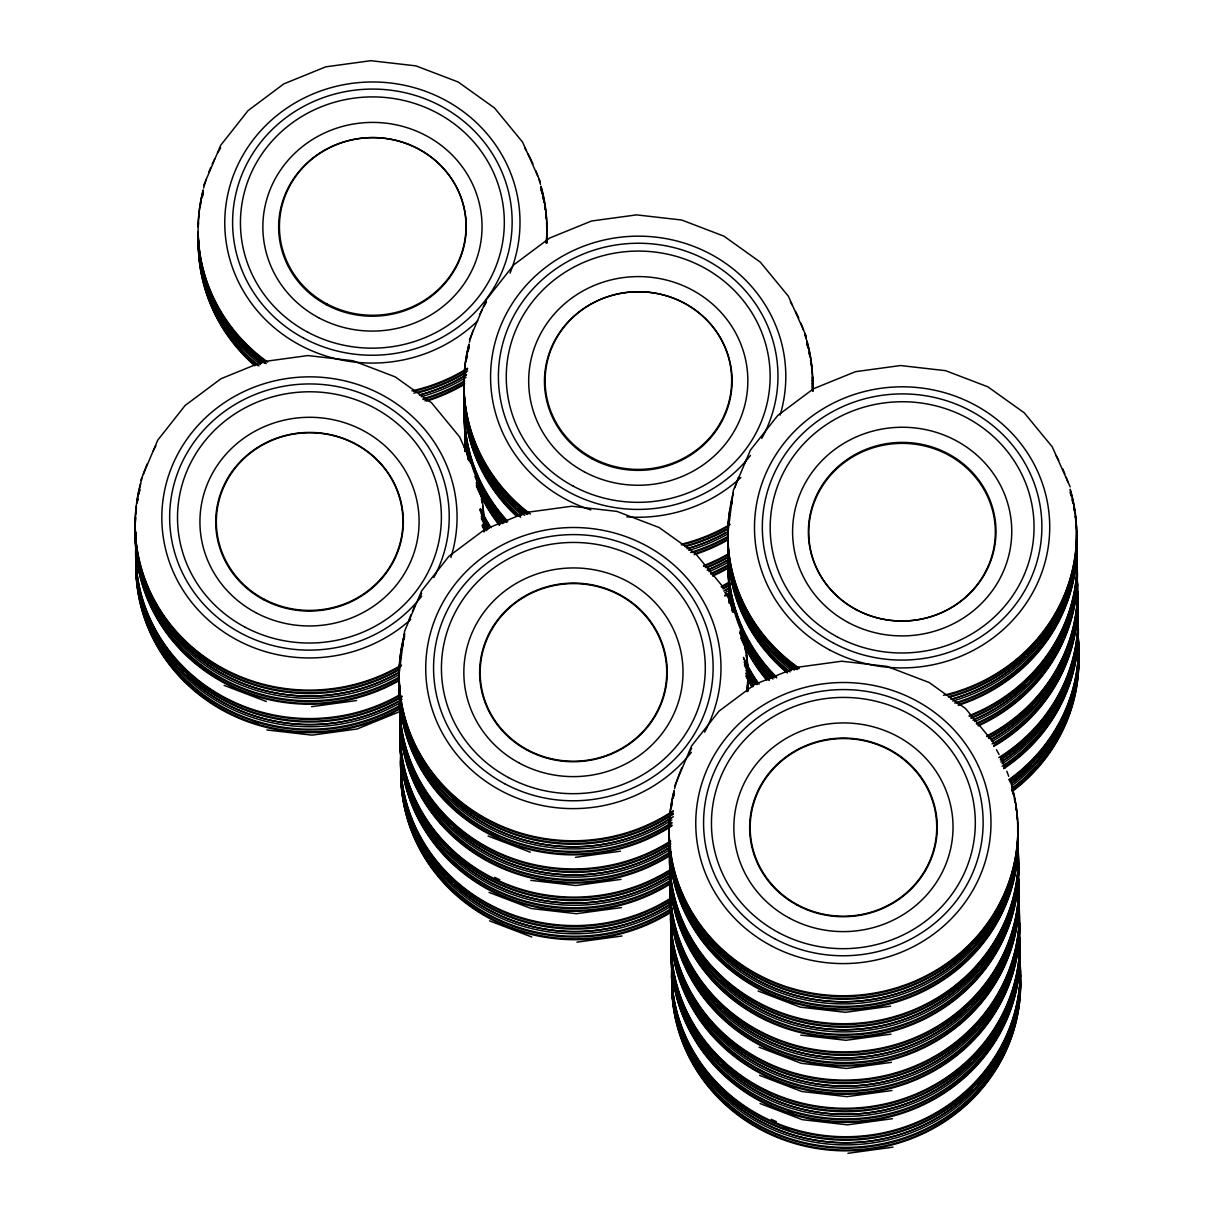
<?xml version="1.0" encoding="UTF-8"?>
<svg xmlns="http://www.w3.org/2000/svg" width="1214" height="1214" viewBox="0 0 1214 1214"><rect width="100%" height="100%" fill="white"/><g stroke="black" fill="none" stroke-linecap="round" stroke-linejoin="round"><path stroke-width="1.5" d="M399.072 674.271L404.566 631.234L421.653 590.839L448.998 556.179L484.826 529.41L526.694 512.369L571.748 506.238L616.924 511.398L659.126 527.529L695.485 553.508L723.529 587.576M727.808 533.568L733.317 490.532L750.389 450.136L777.749 415.476L813.577 388.708L855.445 371.681L900.5 365.535L945.66 370.695L987.862 386.826L1024.237 412.806L1052.28 446.873L1070.171 486.905M203.664 185.514L220.675 145.316L248.02 110.641L283.848 83.872L325.716 66.846L370.771 60.7L415.947 65.875L458.148 81.991L494.508 107.97L522.551 142.053L540.382 181.888M140.718 480.395L157.729 440.181L185.089 405.506L220.918 378.753L262.785 361.711L307.84 355.565L353.001 360.74L395.203 376.871L431.577 402.851L459.62 436.919L477.436 476.753M469.469 339.692L486.48 299.479L513.826 264.804L549.654 238.05L591.522 221.009L636.576 214.878L681.752 220.038L723.954 236.169L760.313 262.148L788.372 296.216L806.187 336.05M674.65 786.035L691.661 745.821L719.007 711.146L754.835 684.393L796.703 667.351L841.757 661.22L886.933 666.38L929.135 682.511L965.494 708.49L993.553 742.558M797.325 905.249A93.812 89.32 -1 0 0 937.254 826.385A93.812 89.32 -1 0 0 795.762 750.556A93.812 89.32 -1 0 0 797.325 905.249L797.583 904.809A93.281 88.819 -1 0 0 936.722 826.385A93.281 88.819 -1 0 0 796.035 750.98A93.281 88.819 -1 0 0 797.583 904.809M398.951 711.965L357.083 728.992L312.028 735.138L266.852 729.963M311.528 706.669L356.582 700.539M575.451 857.327L620.506 851.196M620.991 879.376L575.937 885.522L530.776 880.347M621.477 907.556L576.438 913.702L531.262 908.527L489.06 892.396M576.923 942.155L621.978 936.009M890.515 1006.178L845.46 1012.309L800.284 1007.15L758.082 991.019M891 1034.161L845.946 1040.292L800.77 1035.132M891.486 1062.341L846.431 1068.472L801.27 1063.312L759.069 1047.181M891.986 1090.521L846.932 1096.652L801.756 1091.492L759.554 1075.361M892.472 1118.701L847.418 1124.847L802.257 1119.672L760.055 1103.541M847.918 1153.3L892.973 1147.154M224.165 685.379L266.367 701.51M488.074 836.036L530.275 852.167M489.561 920.865L531.762 936.996M747.824 672.556A174.376 166.03 -1 0 1 747.338 691.373M673.33 814.169A174.376 166.03 -1 0 1 490.153 824.139A174.376 166.03 -1 0 1 399.269 672.556M399.588 666.881A174.376 166.03 -1 0 1 399.907 663.102M400.317 659.323A174.376 166.03 -1 0 1 401.121 653.678M402.107 648.064A174.376 166.03 -1 0 1 402.881 644.346M743.014 638.837A174.376 166.03 -1 0 1 743.909 642.51M744.713 646.212A174.376 166.03 -1 0 1 745.745 651.827M746.337 655.59A174.376 166.03 -1 0 1 746.822 659.354M747.217 663.132A174.376 166.03 -1 0 1 747.536 666.911M747.794 673.178A174.376 166.03 -1 0 1 747.657 690.098M673.375 816.673A174.376 166.03 -1 0 1 491.078 827.098A174.376 166.03 -1 0 1 399.254 676.942M691.327 752.361A147.622 140.551 -1 0 1 441.016 730.555A147.622 140.551 -1 0 1 574.541 527.513A147.622 140.551 -1 0 1 704.636 732.133M747.915 680.538A174.376 166.03 -1 0 1 748.067 689.916M671.934 825.065A174.376 166.03 -1 0 1 490.365 834.018A174.376 166.03 -1 0 1 399.376 684.301M747.778 669.885A174.376 166.03 -1 0 1 747.126 690.599M673.284 811.513A174.376 166.03 -1 0 1 490.107 821.483A174.376 166.03 -1 0 1 399.224 669.9M404.626 634.376A174.376 166.03 -1 0 0 399.406 666.122A174.376 166.03 -1 0 1 399.892 662.328M741.481 630.734A174.376 166.03 -1 0 1 744.273 641.705M745.032 645.423A174.376 166.03 -1 0 1 747.612 666.122A174.376 166.03 -1 0 0 747.202 662.343M747.809 671.767A174.376 166.03 -1 0 1 747.323 690.584M673.33 813.395A174.376 166.03 -1 0 1 490.153 823.365A174.376 166.03 -1 0 1 399.254 671.767M400.301 658.534A174.376 166.03 -1 0 1 401.106 652.889M401.743 649.141A174.376 166.03 -1 0 1 402.866 643.572M403.716 639.884A174.376 166.03 -1 0 1 404.657 636.242M742.998 638.048A174.376 166.03 -1 0 1 743.894 641.736M744.698 645.438A174.376 166.03 -1 0 1 745.73 651.038M746.322 654.801A174.376 166.03 -1 0 1 746.807 658.58M747.93 681.312A174.376 166.03 -1 0 1 748.082 690.69M671.949 825.854A174.376 166.03 -1 0 1 490.38 834.807A174.376 166.03 -1 0 1 399.391 685.091M497.315 835.9A172.221 163.966 -1 0 1 492.323 833.457M747.885 678.656A174.376 166.03 -1 0 1 748.006 689.916M671.903 823.198A174.376 166.03 -1 0 1 490.335 832.151A174.376 166.03 -1 0 1 399.345 682.42M747.824 675.363A174.376 166.03 -1 0 1 747.809 690.402M671.843 819.905A174.376 166.03 -1 0 1 490.274 828.859A174.376 166.03 -1 0 1 399.285 679.142M747.87 677.867A174.376 166.03 -1 0 1 747.93 691.009M671.888 822.409A174.376 166.03 -1 0 1 490.319 831.362A174.376 166.03 -1 0 1 399.33 681.646M741.466 629.945A174.376 166.03 -1 0 1 746.913 691.707M673.269 810.724A174.376 166.03 -1 0 1 474.037 811.286A174.376 166.03 -1 0 1 404.611 633.587M409.042 619.762A174.376 166.03 -1 0 1 411.03 614.633M412.457 611.264A174.376 166.03 -1 0 1 414.748 606.241M419.816 596.499A174.376 166.03 -1 0 1 421.622 593.358M725.532 593.206A174.376 166.03 -1 0 1 728.233 597.971M729.948 601.203A174.376 166.03 -1 0 1 734.667 611.143M736.094 614.527A174.376 166.03 -1 0 1 738.066 619.626M670.629 818.206A172.221 163.966 -1 0 1 453.019 800.132M436.205 781.937A172.221 163.966 -1 0 1 433.868 778.933M430.5 774.32A172.221 163.966 -1 0 1 428.36 771.209M812.485 377.433A174.376 166.03 -1 0 1 812.697 390.559M727.004 529.668A174.376 166.03 -1 0 1 685.121 546.695M526.072 514.038A174.376 166.03 -1 0 1 463.991 388.708M464.188 379.314A174.376 166.03 -1 0 1 464.416 375.521M464.932 369.86A174.376 166.03 -1 0 1 465.387 366.082M466.252 360.437A174.376 166.03 -1 0 1 466.935 356.704M468.118 351.15A174.376 166.03 -1 0 1 469.029 347.492M806.87 343.835A174.376 166.03 -1 0 1 807.841 347.477M809.146 353.001A174.376 166.03 -1 0 1 809.905 356.719M810.573 360.467A174.376 166.03 -1 0 1 811.164 364.23M811.65 367.994A174.376 166.03 -1 0 1 812.045 371.772M812.53 379.936A174.376 166.03 -1 0 1 812.773 391.196A174.376 166.03 -1 0 0 812.53 385.415M727.049 532.172A174.376 166.03 -1 0 1 686.972 548.713M524.66 515.358A174.376 166.03 -1 0 1 464.036 391.212M590.823 509.895A147.622 140.551 -1 0 1 497.634 333.987A147.622 140.551 -1 0 1 681.008 242.132A147.622 140.551 -1 0 1 780.132 415.067M740.844 477.527A147.622 140.551 -1 0 1 626.773 516.861M727.171 539.532A174.376 166.03 -1 0 1 694.332 553.903M516.436 515.419A174.376 166.03 -1 0 1 464.173 398.571M750.464 455.402A139.777 133.085 -1 0 1 512.915 435.583A139.777 133.085 -1 0 1 640.066 243.255A139.777 133.085 -1 0 1 761.739 438.375M806.824 341.18A174.376 166.03 -1 0 1 812.591 389.785A174.376 166.03 -1 0 0 812.47 376.644M726.958 526.997A174.376 166.03 -1 0 1 681.433 544.965M528.97 513.674A174.376 166.03 -1 0 1 463.96 382.304M464.052 378.525A174.376 166.03 -1 0 1 468.983 344.822M804.7 334.199A174.376 166.03 -1 0 1 806.308 339.374M726.989 528.879A174.376 166.03 -1 0 1 685.106 545.921M527.529 514.402A174.376 166.03 -1 0 1 463.991 384.17M464.173 378.525A174.376 166.03 -1 0 1 464.401 374.747M464.719 370.968A174.376 166.03 -1 0 1 465.372 365.293M465.933 361.529A174.376 166.03 -1 0 1 466.92 355.914M467.694 352.212A174.376 166.03 -1 0 1 469.014 346.703M806.855 343.046A174.376 166.03 -1 0 1 808.281 348.524M809.131 352.212A174.376 166.03 -1 0 1 809.89 355.945M810.573 359.678A174.376 166.03 -1 0 1 812.196 372.88M727.186 540.306A174.376 166.03 -1 0 1 694.347 554.677M516.436 516.193A174.376 166.03 -1 0 1 464.188 399.345M812.545 386.189A174.376 166.03 -1 0 1 812.758 389.952M727.125 536.861A174.376 166.03 -1 0 1 690.675 552.37M520.487 516.466A174.376 166.03 -1 0 1 464.127 395.901M812.485 382.744A174.376 166.03 -1 0 1 812.834 390.271M727.14 537.65A174.376 166.03 -1 0 1 692.496 552.598M520.503 517.24A174.376 166.03 -1 0 1 464.143 396.69M812.5 383.533A174.376 166.03 -1 0 1 812.849 391.045M806.809 340.39A174.376 166.03 -1 0 1 812.485 390.893M730.175 524.357A174.376 166.03 -1 0 1 681.418 544.191M530.457 514.023A174.376 166.03 -1 0 1 468.968 344.048M469.439 342.227A174.376 166.03 -1 0 1 473.232 330.117M479.576 314.881A174.376 166.03 -1 0 1 482.034 309.965M483.749 306.732A174.376 166.03 -1 0 1 486.45 301.998M790.36 301.846A174.376 166.03 -1 0 1 792.181 305.002M795.61 311.467A174.376 166.03 -1 0 1 798.751 318.098M800.921 323.152A174.376 166.03 -1 0 1 803.516 329.98M804.685 333.425A174.376 166.03 -1 0 1 806.293 338.585M727.095 534.357A174.376 166.03 -1 0 1 688.824 550.397M521.853 515.161A174.376 166.03 -1 0 1 464.082 393.397M812.439 380.24A174.376 166.03 -1 0 1 812.819 389.633M725.987 532.582A172.221 163.966 -1 0 1 688.201 548.424M523.295 513.628A172.221 163.966 -1 0 1 517.847 508.772M515.115 506.162A172.221 163.966 -1 0 1 490.137 475.114M670.674 844.398A174.376 166.03 -1 0 1 492.444 853.245A174.376 166.03 -1 0 1 399.664 708.248M399.755 700.736A174.376 166.03 -1 0 1 399.952 696.957M670.72 846.902A174.376 166.03 -1 0 1 492.489 855.749A174.376 166.03 -1 0 1 399.709 710.751M670.856 854.261A174.376 166.03 -1 0 1 492.626 863.108A174.376 166.03 -1 0 1 399.831 718.111M670.629 841.742A174.376 166.03 -1 0 1 488.074 848.328A174.376 166.03 -1 0 1 399.801 696.183A174.376 166.03 -1 0 0 399.755 699.947M670.674 843.624A174.376 166.03 -1 0 1 490.699 851.575A174.376 166.03 -1 0 1 399.649 703.71M670.872 855.051A174.376 166.03 -1 0 1 492.641 863.882A174.376 166.03 -1 0 1 399.846 718.9M670.811 851.606A174.376 166.03 -1 0 1 492.581 860.438A174.376 166.03 -1 0 1 399.785 715.456M670.826 852.38A174.376 166.03 -1 0 1 492.596 861.227A174.376 166.03 -1 0 1 399.801 716.23M670.614 840.953A174.376 166.03 -1 0 1 488.058 847.539A174.376 166.03 -1 0 1 399.785 695.41M670.765 849.102A174.376 166.03 -1 0 1 492.535 857.934A174.376 166.03 -1 0 1 399.74 712.937M669.567 847.387A172.221 163.966 -1 0 1 453.52 828.312M449.423 824.367A172.221 163.966 -1 0 1 425.811 794.654M727.505 557.848A174.376 166.03 -1 0 1 707.14 567.666M505.161 521.808A174.376 166.03 -1 0 1 464.674 407.494M727.535 560.352A174.376 166.03 -1 0 1 707.185 570.17M503.977 522.915A174.376 166.03 -1 0 1 464.628 411.88M727.672 567.712A174.376 166.03 -1 0 1 712.557 575.299M499.394 524.539A174.376 166.03 -1 0 1 476.419 485.084M468.665 460.531A174.376 166.03 -1 0 1 464.765 419.24M727.444 555.177A174.376 166.03 -1 0 1 703.559 566.407M507.589 521.899A174.376 166.03 -1 0 1 464.628 404.823M727.49 557.059A174.376 166.03 -1 0 1 705.364 567.591M506.375 522.415A174.376 166.03 -1 0 1 464.659 406.705M727.687 568.486A174.376 166.03 -1 0 1 712.572 576.089M499.409 525.328A174.376 166.03 -1 0 1 476.434 485.873M468.255 459.469A174.376 166.03 -1 0 1 464.78 420.014M727.641 565.83A174.376 166.03 -1 0 1 710.782 574.176M500.517 524.114A174.376 166.03 -1 0 1 476.389 483.202M469.059 460.501A174.376 166.03 -1 0 1 464.734 417.358M727.581 562.537A174.376 166.03 -1 0 1 708.976 571.642M502.808 523.689A174.376 166.03 -1 0 1 474.993 476.51M470.425 462.686A174.376 166.03 -1 0 1 464.674 414.065M727.626 565.041A174.376 166.03 -1 0 1 710.767 573.403M500.502 523.325A174.376 166.03 -1 0 1 476.374 482.428M469.044 459.711A174.376 166.03 -1 0 1 464.719 416.569M727.444 554.403A174.376 166.03 -1 0 1 703.543 565.618M507.573 521.125A174.376 166.03 -1 0 1 464.613 404.05M729.66 558.926A172.221 163.966 -1 0 1 708.111 569.761M483.991 525.632A174.376 166.03 -1 0 1 483.946 531.262M398.268 670.356A174.376 166.03 -1 0 1 135.255 529.41M135.361 521.899A174.376 166.03 -1 0 1 135.543 518.12M135.998 512.445A174.376 166.03 -1 0 1 136.408 508.666M137.197 503.006A174.376 166.03 -1 0 1 137.835 499.258M138.957 493.688A174.376 166.03 -1 0 1 139.822 490.016M477.618 482.732A174.376 166.03 -1 0 1 479.105 488.18M481.503 499.288A174.376 166.03 -1 0 1 482.14 503.036M482.671 506.815A174.376 166.03 -1 0 1 483.309 512.475M483.612 516.238A174.376 166.03 -1 0 1 483.84 520.017M484.037 528.136A174.376 166.03 -1 0 1 484.022 531.884M398.298 672.86A174.376 166.03 -1 0 1 135.3 531.914M410.711 619.504A147.622 140.551 -1 0 1 173.89 573.266A147.622 140.551 -1 0 1 300.905 377.099A147.622 140.551 -1 0 1 450.849 557.529M398.435 680.219A174.376 166.03 -1 0 1 220.645 680.235A174.376 166.03 -1 0 1 135.528 531.762A174.376 166.03 -1 0 0 221.464 678.823A174.376 166.03 -1 0 0 398.404 678.353M421.728 596.104A139.777 133.085 -1 0 1 184.452 576.832A139.777 133.085 -1 0 1 310.04 383.943A139.777 133.085 -1 0 1 433.868 577.454M482.853 506.026A174.376 166.03 -1 0 1 483.84 530.488A174.376 166.03 -1 0 0 483.597 515.464M401.439 665.833A174.376 166.03 -1 0 1 216.107 665.181A174.376 166.03 -1 0 1 136.363 505.995M136.863 502.232A174.376 166.03 -1 0 1 140.718 483.703M478.088 481.867A174.376 166.03 -1 0 1 482.368 502.262M398.253 669.582A174.376 166.03 -1 0 1 135.24 528.621M135.285 522.991A174.376 166.03 -1 0 1 135.528 517.331M135.801 513.552A174.376 166.03 -1 0 1 136.393 507.877M137.182 502.232A174.376 166.03 -1 0 1 137.819 498.484M138.548 494.766A174.376 166.03 -1 0 1 139.807 489.227M477.603 481.943A174.376 166.03 -1 0 1 479.09 487.391M479.97 491.063A174.376 166.03 -1 0 1 480.774 494.781M481.503 498.514A174.376 166.03 -1 0 1 482.125 502.262M482.899 507.907A174.376 166.03 -1 0 1 483.293 511.686M398.45 681.008A174.376 166.03 -1 0 1 220.66 681.008A174.376 166.03 -1 0 1 135.543 532.536M398.389 677.564A174.376 166.03 -1 0 1 222.314 678.52A174.376 166.03 -1 0 1 135.376 532.855M478.073 481.093A174.376 166.03 -1 0 1 483.749 531.595M401.424 665.06A174.376 166.03 -1 0 1 203.982 656.395A174.376 166.03 -1 0 1 142.205 477.724M143.313 474.264A174.376 166.03 -1 0 1 147.122 463.976M153.283 450.667A174.376 166.03 -1 0 1 155.893 445.842M464.309 447.298A174.376 166.03 -1 0 1 466.039 450.531M467.678 453.808A174.376 166.03 -1 0 1 472.17 463.854M474.158 468.968A174.376 166.03 -1 0 1 477.557 479.287M398.344 675.06A174.376 166.03 -1 0 1 135.331 534.099M397.251 673.284A172.221 163.966 -1 0 1 161.401 615.817M671.175 872.578A174.376 166.03 -1 0 1 489.47 879.634A174.376 166.03 -1 0 1 400.256 728.916M671.221 875.082A174.376 166.03 -1 0 1 489.515 882.138A174.376 166.03 -1 0 1 400.301 731.42M671.342 882.441A174.376 166.03 -1 0 1 489.652 889.498A174.376 166.03 -1 0 1 400.423 738.78M671.13 869.922A174.376 166.03 -1 0 1 488.559 876.508A174.376 166.03 -1 0 1 400.286 724.363M671.16 871.804A174.376 166.03 -1 0 1 488.589 878.39A174.376 166.03 -1 0 1 400.317 726.245M671.357 883.231A174.376 166.03 -1 0 1 489.667 890.272A174.376 166.03 -1 0 1 400.438 739.569M671.312 880.56A174.376 166.03 -1 0 1 489.621 887.616A174.376 166.03 -1 0 1 400.392 736.898M671.251 877.282A174.376 166.03 -1 0 1 489.561 884.323A174.376 166.03 -1 0 1 400.332 733.605M671.296 879.786A174.376 166.03 -1 0 1 489.606 886.827A174.376 166.03 -1 0 1 400.377 736.124M671.114 869.133A174.376 166.03 -1 0 1 488.544 875.719A174.376 166.03 -1 0 1 400.271 723.59M670.052 875.567A172.221 163.966 -1 0 1 449.908 852.547M499.758 879.74A172.221 163.966 -1 0 1 494.72 877.343M546.679 223.255A174.376 166.03 -1 0 1 546.634 242.056M466.024 372.668A174.376 166.03 -1 0 1 419.316 392.532M264.713 363.29A174.376 166.03 -1 0 1 198.185 234.53M198.292 227.018A174.376 166.03 -1 0 1 198.474 223.239M202.313 196.972A174.376 166.03 -1 0 1 203.208 193.314M541.065 189.657A174.376 166.03 -1 0 1 542.036 193.299M542.931 196.987A174.376 166.03 -1 0 1 544.1 202.556M544.767 206.289A174.376 166.03 -1 0 1 545.359 210.052M545.845 213.816A174.376 166.03 -1 0 1 546.239 217.594M546.968 233.27A174.376 166.03 -1 0 1 546.786 242.663M466.07 375.172A174.376 166.03 -1 0 1 419.361 395.036M261.784 363.517A174.376 166.03 -1 0 1 198.231 237.034M546.604 223.877A174.376 166.03 -1 0 1 546.937 231.404M477.755 320.784A147.622 140.551 -1 0 1 236.806 278.355A147.622 140.551 -1 0 1 369.663 82.006A147.622 140.551 -1 0 1 510.017 273.12M464.598 383.487A174.376 166.03 -1 0 1 424.915 400.848M254.728 364.944A174.376 166.03 -1 0 1 198.368 244.393M541.019 187.002A174.376 166.03 -1 0 1 546.315 243.179M467.572 369.026A174.376 166.03 -1 0 1 413.792 391.242M266.17 361.757A174.376 166.03 -1 0 1 198.14 231.874M203.163 190.659A174.376 166.03 -1 0 0 198.185 226.244A174.376 166.03 -1 0 1 198.459 222.465M546.664 222.481A174.376 166.03 -1 0 1 546.497 243.164M467.602 370.907A174.376 166.03 -1 0 1 413.822 393.124M266.2 363.623A174.376 166.03 -1 0 1 198.17 233.756M198.914 216.79A174.376 166.03 -1 0 1 199.324 213.011M200.128 207.351A174.376 166.03 -1 0 1 201.114 201.752M201.888 198.034A174.376 166.03 -1 0 1 203.208 192.525M541.049 188.883A174.376 166.03 -1 0 1 544.084 201.767M544.752 205.515A174.376 166.03 -1 0 1 545.344 209.263M545.83 213.042A174.376 166.03 -1 0 1 546.391 218.702M464.613 384.277A174.376 166.03 -1 0 1 426.736 401.09M254.743 365.733A174.376 166.03 -1 0 1 198.368 245.182M547.059 237.974A174.376 166.03 -1 0 1 547.044 241.707M464.552 380.832A174.376 166.03 -1 0 1 423.064 398.723M258.946 365.884A174.376 166.03 -1 0 1 198.322 241.738M464.567 381.606A174.376 166.03 -1 0 1 423.079 399.512M257.52 365.49A174.376 166.03 -1 0 1 198.322 242.512M541.004 186.212A174.376 166.03 -1 0 1 546.3 242.39M467.557 368.237A174.376 166.03 -1 0 1 411.925 390.878M267.687 362.076A174.376 166.03 -1 0 1 203.163 189.87M203.633 188.049A174.376 166.03 -1 0 1 206.243 179.399M208.702 172.509A174.376 166.03 -1 0 1 210.766 167.411M212.222 164.042A174.376 166.03 -1 0 1 214.575 159.064M217.943 152.569A174.376 166.03 -1 0 1 220.645 147.82M524.554 147.668A174.376 166.03 -1 0 1 526.36 150.824M528.12 154.041A174.376 166.03 -1 0 1 532.946 163.936M535.784 170.688A174.376 166.03 -1 0 1 537.711 175.818M538.879 179.247A174.376 166.03 -1 0 1 540.488 184.422M546.634 226.062A174.376 166.03 -1 0 1 546.907 242.967M466.115 377.357A174.376 166.03 -1 0 1 421.212 396.735M260.342 364.549A174.376 166.03 -1 0 1 198.277 239.234M466.525 374.656A172.221 163.966 -1 0 1 420.605 394.762M260.312 361.818A172.221 163.966 -1 0 1 252.042 354.609M250.661 353.304A172.221 163.966 -1 0 1 224.332 320.936M401.986 696.957A174.376 166.03 -1 0 1 223.452 700.205A174.376 166.03 -1 0 1 135.786 552.233M402.031 699.461A174.376 166.03 -1 0 1 223.497 702.709A174.376 166.03 -1 0 1 135.831 554.737M398.936 708.688A174.376 166.03 -1 0 1 221.995 709.173A174.376 166.03 -1 0 1 135.968 562.097M401.971 696.168A174.376 166.03 -1 0 1 222.587 698.945A174.376 166.03 -1 0 1 135.831 549.578M398.708 696.153A174.376 166.03 -1 0 1 220.933 696.168A174.376 166.03 -1 0 1 135.801 547.696M398.951 709.462A174.376 166.03 -1 0 1 222.01 709.947A174.376 166.03 -1 0 1 135.983 562.886M258.354 723.058A172.221 163.966 -1 0 1 252.998 721.359M398.89 706.806A174.376 166.03 -1 0 1 221.965 707.292A174.376 166.03 -1 0 1 135.938 560.231M398.845 703.513A174.376 166.03 -1 0 1 221.904 703.999A174.376 166.03 -1 0 1 135.877 556.938M398.89 706.017A174.376 166.03 -1 0 1 221.95 706.502A174.376 166.03 -1 0 1 135.922 559.442M398.693 695.379A174.376 166.03 -1 0 1 220.918 695.379A174.376 166.03 -1 0 1 135.786 546.907M397.737 701.753A172.221 163.966 -1 0 1 186.865 675.318M182.844 671.266A172.221 163.966 -1 0 1 180.233 668.474M176.425 664.164A172.221 163.966 -1 0 1 173.981 661.235M170.446 656.728A172.221 163.966 -1 0 1 168.185 653.663M165.999 650.567A172.221 163.966 -1 0 1 162.888 645.863M727.99 586.301A174.376 166.03 -1 0 1 723.074 588.972M489.181 528.105A174.376 166.03 -1 0 1 481.23 513.719M465.144 450.971A174.376 166.03 -1 0 1 464.992 441.593M728.036 588.805A174.376 166.03 -1 0 1 724.773 590.611M488.286 529.061A174.376 166.03 -1 0 1 481.275 516.223M465.114 451.593A174.376 166.03 -1 0 1 465.038 444.112M484.765 530.093A174.376 166.03 -1 0 1 482.216 525.237M731.207 583.661A174.376 166.03 -1 0 1 723.058 588.198M489.166 527.316A174.376 166.03 -1 0 1 479.651 509.622M464.977 440.819A174.376 166.03 -1 0 0 465.129 450.197A174.376 166.03 -1 0 1 464.977 437.055M727.945 583.646A174.376 166.03 -1 0 1 721.359 587.181M489.136 525.45A174.376 166.03 -1 0 1 480.395 509.41M484.781 530.882A174.376 166.03 -1 0 1 482.231 526.011M728.127 593.509A174.376 166.03 -1 0 1 724.849 595.3M486.511 530.624A174.376 166.03 -1 0 1 483.005 524.205M728.127 594.283A174.376 166.03 -1 0 1 724.864 596.089M485.63 529.82A174.376 166.03 -1 0 1 483.02 524.994M727.93 582.857A174.376 166.03 -1 0 1 721.344 586.392M491.078 527.726A174.376 166.03 -1 0 1 480.38 508.62M465.296 451.289A174.376 166.03 -1 0 1 464.962 436.281M728.081 591.006A174.376 166.03 -1 0 1 724.804 592.796M487.391 529.699A174.376 166.03 -1 0 1 481.321 518.424M730.16 587.394A172.221 163.966 -1 0 1 723.756 591.006M671.676 901.046A174.376 166.03 -1 0 1 491.7 908.998A174.376 166.03 -1 0 1 400.65 761.148M671.706 903.55A174.376 166.03 -1 0 1 491.746 911.502A174.376 166.03 -1 0 1 400.696 763.652M671.843 910.91A174.376 166.03 -1 0 1 491.882 918.861A174.376 166.03 -1 0 1 400.832 771.011M671.63 898.375A174.376 166.03 -1 0 1 490.79 905.887A174.376 166.03 -1 0 1 400.65 756.595M671.661 900.257A174.376 166.03 -1 0 1 491.685 908.209A174.376 166.03 -1 0 1 400.635 760.359M671.858 911.684A174.376 166.03 -1 0 1 491.882 919.651A174.376 166.03 -1 0 1 400.832 771.785M671.812 909.028A174.376 166.03 -1 0 1 491.837 916.98A174.376 166.03 -1 0 1 400.787 769.13M671.752 905.735A174.376 166.03 -1 0 1 491.791 913.702A174.376 166.03 -1 0 1 400.741 765.837M671.797 908.239A174.376 166.03 -1 0 1 491.837 916.206A174.376 166.03 -1 0 1 400.787 768.341M671.615 897.601A174.376 166.03 -1 0 1 490.775 905.098A174.376 166.03 -1 0 1 400.635 755.821M668.99 905.007A172.221 163.966 -1 0 1 454.506 884.96M451.76 882.335A172.221 163.966 -1 0 1 447.738 878.283M445.128 875.491A172.221 163.966 -1 0 1 436.509 865.263M434.202 862.228A172.221 163.966 -1 0 1 430.909 857.585M428.8 854.459A172.221 163.966 -1 0 1 426.797 851.302M1017.666 823.775A174.376 166.03 -1 0 1 849.178 999.107A174.376 166.03 -1 0 1 669.172 835.05M669.354 825.641A174.376 166.03 -1 0 1 669.597 821.863M670.113 816.187A174.376 166.03 -1 0 1 670.568 812.424M671.13 808.645A174.376 166.03 -1 0 1 672.116 803.046M673.3 797.492A174.376 166.03 -1 0 1 674.21 793.835M1012.051 790.177A174.376 166.03 -1 0 1 1013.022 793.819M1015.754 806.809A174.376 166.03 -1 0 1 1016.346 810.557M1016.831 814.336A174.376 166.03 -1 0 1 1017.226 818.115M1017.711 826.279A174.376 166.03 -1 0 1 849.208 1001.611A174.376 166.03 -1 0 1 669.218 837.554M1018.091 841.135A174.376 166.03 -1 0 1 845.399 1009.046A174.376 166.03 -1 0 1 669.354 844.914M1017.711 831.742A174.376 166.03 -1 0 1 1017.924 835.52M1012.006 787.522A174.376 166.03 -1 0 1 860.073 995.753A174.376 166.03 -1 0 1 669.551 819.207M669.87 815.429A174.376 166.03 -1 0 1 674.165 791.164M1017.651 822.986A174.376 166.03 -1 0 1 849.163 998.318A174.376 166.03 -1 0 1 669.157 834.261M669.263 826.749A174.376 166.03 -1 0 1 669.582 821.089M670.098 815.413A174.376 166.03 -1 0 1 670.553 811.635M671.114 807.871A174.376 166.03 -1 0 1 672.101 802.257M672.875 798.554A174.376 166.03 -1 0 1 674.195 793.046M1012.036 789.388A174.376 166.03 -1 0 1 1013.462 794.866M1014.312 798.554A174.376 166.03 -1 0 1 1015.071 802.287M1015.754 806.02A174.376 166.03 -1 0 1 1016.33 809.784M1016.816 813.547A174.376 166.03 -1 0 1 1017.378 819.222M1018.106 841.924A174.376 166.03 -1 0 1 845.414 1009.836A174.376 166.03 -1 0 1 669.369 845.688M1017.727 832.531A174.376 166.03 -1 0 1 1017.939 836.294M1018.045 838.479A174.376 166.03 -1 0 1 845.354 1006.391A174.376 166.03 -1 0 1 669.309 842.243M1017.666 829.086A174.376 166.03 -1 0 1 1018.015 836.613M1017.681 829.875A174.376 166.03 -1 0 1 850.301 1007.059A174.376 166.03 -1 0 1 669.324 843.032M1009.866 779.752A174.376 166.03 -1 0 1 848.981 995.662A174.376 166.03 -1 0 1 674.149 790.39M674.62 788.569A174.376 166.03 -1 0 1 681.752 767.931M688.93 753.075A174.376 166.03 -1 0 1 691.631 748.34M996.451 749.751A174.376 166.03 -1 0 1 999.107 754.562M1000.791 757.809A174.376 166.03 -1 0 1 1005.404 767.809M1006.785 771.193A174.376 166.03 -1 0 1 1008.697 776.323M1017.62 826.582A174.376 166.03 -1 0 1 850.24 1003.766A174.376 166.03 -1 0 1 669.263 839.739M985.662 930.349A172.221 163.966 -1 0 1 975.388 943.232M970.426 948.62A172.221 163.966 -1 0 1 758.962 980.791M757.354 979.91A172.221 163.966 -1 0 1 695.318 921.456M1018.318 855.521A174.376 166.03 -1 0 1 843.745 1027.181A174.376 166.03 -1 0 1 669.764 855.521M1017.893 847.979A174.376 166.03 -1 0 1 1018.151 851.758M1018.364 858.025A174.376 166.03 -1 0 1 843.776 1029.684A174.376 166.03 -1 0 1 669.809 858.025M1018.5 865.385A174.376 166.03 -1 0 1 843.912 1037.044A174.376 166.03 -1 0 1 669.946 865.385M1017.848 845.323A174.376 166.03 -1 0 1 846.659 1024.495A174.376 166.03 -1 0 1 669.809 850.968M1018.303 854.732A174.376 166.03 -1 0 1 842.728 1026.391A174.376 166.03 -1 0 1 669.84 852.85M1017.878 847.205A174.376 166.03 -1 0 1 1018.136 850.968M1018.5 866.159A174.376 166.03 -1 0 1 843.927 1037.833A174.376 166.03 -1 0 1 669.961 866.159M1018.455 863.503A174.376 166.03 -1 0 1 843.882 1035.163A174.376 166.03 -1 0 1 669.9 863.503M1018.409 860.21A174.376 166.03 -1 0 1 843.821 1031.885A174.376 166.03 -1 0 1 669.855 860.21M1018.455 862.714A174.376 166.03 -1 0 1 843.867 1034.389A174.376 166.03 -1 0 1 669.9 862.714M1017.833 844.534A174.376 166.03 -1 0 1 846.644 1023.721A174.376 166.03 -1 0 1 669.794 850.195M992.217 949.287A172.221 163.966 -1 0 1 981.747 964.189M977.073 969.834A172.221 163.966 -1 0 1 720.782 980.487M1076.575 531.853A174.376 166.03 -1 0 1 949.029 697.367M795.944 669.248A174.376 166.03 -1 0 1 728.097 529.972M728.476 524.296A174.376 166.03 -1 0 1 728.84 520.518M729.568 514.857A174.376 166.03 -1 0 1 730.16 511.094M731.223 505.494A174.376 166.03 -1 0 1 732.042 501.807M1070.278 492.687A174.376 166.03 -1 0 1 1071.279 496.314M1072.22 499.971A174.376 166.03 -1 0 1 1073.07 503.658M1073.829 507.376A174.376 166.03 -1 0 1 1074.496 511.124M1075.331 516.769A174.376 166.03 -1 0 1 1075.786 520.548M1076.135 524.311A174.376 166.03 -1 0 1 1076.393 528.09M1076.606 534.357A174.376 166.03 -1 0 1 950.896 699.37M792.985 669.506A174.376 166.03 -1 0 1 728.051 534.357M1076.742 541.717A174.376 166.03 -1 0 1 958.241 704.56M787.279 672.192A174.376 166.03 -1 0 1 728.188 541.717M1070.232 490.031A174.376 166.03 -1 0 1 948.984 694.696M798.949 668.762A174.376 166.03 -1 0 1 730.115 508.438M730.798 504.705A174.376 166.03 -1 0 1 731.996 499.151M1076.12 523.538A174.376 166.03 -1 0 1 949.014 696.578M797.446 669.567A174.376 166.03 -1 0 1 728.081 529.183M728.309 525.404A174.376 166.03 -1 0 1 728.84 519.729M729.295 515.95A174.376 166.03 -1 0 1 730.16 510.32M731.207 504.721A174.376 166.03 -1 0 1 732.027 501.018M1070.262 491.913A174.376 166.03 -1 0 1 1071.279 495.524M1072.205 499.182A174.376 166.03 -1 0 1 1073.055 502.884M1073.813 506.602A174.376 166.03 -1 0 1 1074.785 512.217M1075.316 515.98A174.376 166.03 -1 0 1 1075.771 519.759M1076.757 542.491A174.376 166.03 -1 0 1 958.256 705.349M787.294 672.981A174.376 166.03 -1 0 1 728.203 542.506M1076.712 539.835A174.376 166.03 -1 0 1 956.404 703.255M788.675 671.509A174.376 166.03 -1 0 1 728.157 539.835M1076.651 536.542A174.376 166.03 -1 0 1 952.732 701.055M791.543 670.553A174.376 166.03 -1 0 1 728.097 536.558M1076.697 539.062A174.376 166.03 -1 0 1 954.583 703.027M790.117 671.888A174.376 166.03 -1 0 1 728.142 539.062M1070.217 489.242A174.376 166.03 -1 0 1 943.49 695.288M798.933 667.988A174.376 166.03 -1 0 1 733.362 492.884M734.865 487.679A174.376 166.03 -1 0 1 738.431 477.345M744.288 463.9A174.376 166.03 -1 0 1 746.792 459.013M1056.089 455.66A174.376 166.03 -1 0 1 1058.699 460.501M1062.675 468.756A174.376 166.03 -1 0 1 1064.83 473.824M1066.18 477.223A174.376 166.03 -1 0 1 1068.032 482.368M1051.4 624.087A172.221 163.966 -1 0 1 1042.234 637.623M1039.988 640.522A172.221 163.966 -1 0 1 1037.697 643.374M1035.33 646.182A172.221 163.966 -1 0 1 1027.879 654.24M1025.299 656.804A172.221 163.966 -1 0 1 952.11 699.082M794.381 670.082A172.221 163.966 -1 0 1 775.002 652.768M1076.985 558.152A174.376 166.03 -1 0 1 971.048 718.324M774.092 677.928A174.376 166.03 -1 0 1 728.446 561.915M1076.924 558.774A174.376 166.03 -1 0 1 972.854 720.114M772.863 679.081A174.376 166.03 -1 0 1 734.819 612.964M734.303 611.158A174.376 166.03 -1 0 1 728.461 566.301M1077.061 566.134A174.376 166.03 -1 0 1 978.196 725.183M766.823 679.521A174.376 166.03 -1 0 1 741.026 637.441M732.573 611.203A174.376 166.03 -1 0 1 728.582 573.661M1076.939 555.496A174.376 166.03 -1 0 1 969.242 716.366M776.641 677.898A174.376 166.03 -1 0 1 728.4 559.259M1076.97 557.363A174.376 166.03 -1 0 1 971.033 717.55M774.077 677.139A174.376 166.03 -1 0 1 728.43 561.141M1077.076 566.923A174.376 166.03 -1 0 1 978.211 725.972M766.838 680.295A174.376 166.03 -1 0 1 741.041 638.215M732.588 611.977A174.376 166.03 -1 0 1 728.597 574.45M1077.03 564.252A174.376 166.03 -1 0 1 976.435 724.09M769.206 680.447A174.376 166.03 -1 0 1 739.614 632.16M732.983 611.158A174.376 166.03 -1 0 1 728.552 571.779M1076.97 560.974A174.376 166.03 -1 0 1 974.645 721.556M770.389 678.55A174.376 166.03 -1 0 1 740.237 630.582M733.848 611.537A174.376 166.03 -1 0 1 728.491 568.501M1077.015 563.478A174.376 166.03 -1 0 1 976.42 723.301M769.19 679.673A174.376 166.03 -1 0 1 740.282 633.086M733.423 612.205A174.376 166.03 -1 0 1 728.537 571.005M1076.924 554.707A174.376 166.03 -1 0 1 969.227 715.592M776.626 677.109A174.376 166.03 -1 0 1 728.385 558.47M1052.826 650.734A172.221 163.966 -1 0 1 1049.002 656.85M1041.612 667.26A172.221 163.966 -1 0 1 1030.914 679.794M1025.8 684.984A172.221 163.966 -1 0 1 973.749 719.674M770.344 675.303A172.221 163.966 -1 0 1 766.641 670.917M764.259 667.928A172.221 163.966 -1 0 1 756.565 657.123M1018.743 881.819A174.376 166.03 -1 0 1 847.19 1055.345A174.376 166.03 -1 0 1 670.158 887.464M1018.683 882.441A174.376 166.03 -1 0 1 848.222 1057.819A174.376 166.03 -1 0 1 670.204 889.968M1018.819 889.801A174.376 166.03 -1 0 1 848.358 1065.179A174.376 166.03 -1 0 1 670.34 897.328M1018.698 879.148A174.376 166.03 -1 0 1 846.158 1052.69A174.376 166.03 -1 0 1 670.158 882.927M1018.728 881.03A174.376 166.03 -1 0 1 847.175 1054.556A174.376 166.03 -1 0 1 670.143 886.675M1018.834 890.575A174.376 166.03 -1 0 1 848.374 1065.968A174.376 166.03 -1 0 1 670.356 898.117M1018.789 887.92A174.376 166.03 -1 0 1 848.328 1063.297A174.376 166.03 -1 0 1 670.31 895.446M1018.728 884.627A174.376 166.03 -1 0 1 848.267 1060.019A174.376 166.03 -1 0 1 670.249 892.169M1018.774 887.131A174.376 166.03 -1 0 1 848.313 1062.523A174.376 166.03 -1 0 1 670.295 894.672M1018.683 878.375A174.376 166.03 -1 0 1 846.143 1051.901A174.376 166.03 -1 0 1 670.143 882.138M994.57 974.402A172.221 163.966 -1 0 1 989.759 982.035M986.648 986.512A172.221 163.966 -1 0 1 976.36 999.41M973.916 1002.127A172.221 163.966 -1 0 1 971.397 1004.782M966.238 1009.911A172.221 163.966 -1 0 1 724.014 1011.277M721.268 1008.667A172.221 163.966 -1 0 1 717.246 1004.6M714.636 1001.823A172.221 163.966 -1 0 1 710.843 997.513M708.399 994.57A172.221 163.966 -1 0 1 696.305 977.619M1077.637 591.962A174.376 166.03 -1 0 1 988.636 738.476M757.081 684.605A174.376 166.03 -1 0 1 744.349 662.449M728.977 599.473A174.376 166.03 -1 0 1 728.901 595.725M728.931 590.095A174.376 166.03 -1 0 1 729.189 584.435M1077.258 582.568A174.376 166.03 -1 0 1 1077.471 586.332M1077.683 594.465A174.376 166.03 -1 0 1 991.944 739.189M755.093 684.059A174.376 166.03 -1 0 1 744.394 664.953M1077.804 601.825A174.376 166.03 -1 0 1 993.689 745.624M752.316 686.805A174.376 166.03 -1 0 1 746.124 675.606M1077.213 579.897A174.376 166.03 -1 0 1 986.936 736.701M758.082 683.452A174.376 166.03 -1 0 1 743.529 658.125M729.219 602.463A174.376 166.03 -1 0 1 729.144 581.779M1077.622 591.172A174.376 166.03 -1 0 1 988.621 737.702M757.066 683.816A174.376 166.03 -1 0 1 744.334 661.676M729.037 600.566A174.376 166.03 -1 0 1 728.886 594.951M728.931 589.321A174.376 166.03 -1 0 1 729.174 583.661M1077.243 581.779A174.376 166.03 -1 0 1 1077.471 585.558M1077.82 602.599A174.376 166.03 -1 0 1 993.705 746.413M751.405 686.031A174.376 166.03 -1 0 1 746.14 676.395M729.128 600.748A174.376 166.03 -1 0 1 729.265 596.969M1077.759 599.155A174.376 166.03 -1 0 1 992.035 743.879M753.226 685.682A174.376 166.03 -1 0 1 746.079 672.951M729.007 601.051A174.376 166.03 -1 0 1 729.068 597.303M1077.774 599.944A174.376 166.03 -1 0 1 993.659 743.742M753.241 686.471A174.376 166.03 -1 0 1 746.094 673.74M1077.197 579.124A174.376 166.03 -1 0 1 986.921 735.912M759.129 684.165A174.376 166.03 -1 0 1 743.514 657.351M729.356 603.555A174.376 166.03 -1 0 1 729.022 582.887M1077.713 596.651A174.376 166.03 -1 0 1 991.99 741.375M753.181 683.178A174.376 166.03 -1 0 1 746.049 670.447M1055.178 675.667A172.221 163.966 -1 0 1 1053.312 678.914M1049.503 685.03A172.221 163.966 -1 0 1 1039.837 698.308M1032.644 706.639A172.221 163.966 -1 0 1 990.882 739.614M1019.396 915.629A174.376 166.03 -1 0 1 846.704 1083.525A174.376 166.03 -1 0 1 670.644 919.393M1019.016 906.236A174.376 166.03 -1 0 1 1019.229 909.999M1019.426 918.133A174.376 166.03 -1 0 1 846.75 1086.029A174.376 166.03 -1 0 1 670.689 921.896M1019.563 925.493A174.376 166.03 -1 0 1 842.926 1093.389A174.376 166.03 -1 0 1 670.917 921.745A174.376 166.03 -1 0 0 843.882 1091.523A174.376 166.03 -1 0 0 1019.532 923.611M1018.971 903.565A174.376 166.03 -1 0 1 845.657 1080.885A174.376 166.03 -1 0 1 670.887 905.447M1019.381 914.84A174.376 166.03 -1 0 1 846.689 1082.751A174.376 166.03 -1 0 1 670.629 918.603M670.674 912.989A174.376 166.03 -1 0 1 670.826 909.21M1019.001 905.447A174.376 166.03 -1 0 1 1019.214 909.21M1019.487 922.519A174.376 166.03 -1 0 1 844.914 1094.193A174.376 166.03 -1 0 1 670.932 922.534M1019.517 922.822A174.376 166.03 -1 0 1 844.853 1090.749A174.376 166.03 -1 0 1 670.781 922.852M1018.956 902.791A174.376 166.03 -1 0 1 846.644 1080.081A174.376 166.03 -1 0 1 670.781 906.554M1019.472 920.318A174.376 166.03 -1 0 1 846.78 1088.23A174.376 166.03 -1 0 1 670.735 924.082M990.26 1010.215A172.221 163.966 -1 0 1 979.258 1024.813M975.631 1028.956A172.221 163.966 -1 0 1 969.333 1035.557M968.044 1036.832A172.221 163.966 -1 0 1 696.79 1005.799M1077.971 614.512A174.376 166.03 -1 0 1 1000.412 760.055M1077.44 606.97A174.376 166.03 -1 0 1 1077.759 610.748M1078.017 617.016A174.376 166.03 -1 0 1 1002.036 761.557M1078.138 624.375A174.376 166.03 -1 0 1 1003.735 767.87M1000.366 757.399A174.376 166.03 -1 0 0 1077.698 608.077A174.376 166.03 -1 0 1 1077.865 611.841M1078.032 615.604A174.376 166.03 -1 0 1 1000.397 759.281M1078.153 625.164A174.376 166.03 -1 0 1 1003.735 768.659M1078.093 621.72A174.376 166.03 -1 0 1 1002.111 766.246M1078.108 622.494A174.376 166.03 -1 0 1 1003.69 766.004M1078.047 619.216A174.376 166.03 -1 0 1 1002.066 763.743M1053.798 707.094A172.221 163.966 -1 0 1 1046.938 717.732M1044.799 720.691A172.221 163.966 -1 0 1 1042.598 723.62M1040.322 726.488A172.221 163.966 -1 0 1 1000.852 762.043M1077.698 607.303A174.376 166.03 -1 0 1 998.758 757.612M1019.73 938.179A174.376 166.03 -1 0 1 847.19 1111.705A174.376 166.03 -1 0 1 671.19 941.943M1019.76 940.683A174.376 166.03 -1 0 1 847.235 1114.224A174.376 166.03 -1 0 1 671.236 944.446M1019.897 948.043A174.376 166.03 -1 0 1 847.357 1121.569A174.376 166.03 -1 0 1 671.357 951.806M671.19 937.405A174.376 166.03 -1 0 0 845.172 1109.065A174.376 166.03 -1 0 0 1019.745 937.39A174.376 166.03 -1 0 1 847.175 1110.931A174.376 166.03 -1 0 1 671.175 941.169M1019.912 948.817A174.376 166.03 -1 0 1 847.372 1122.358A174.376 166.03 -1 0 1 671.372 952.595M793.744 1112.752A172.221 163.966 -1 0 1 788.387 1111.053M1019.866 946.161A174.376 166.03 -1 0 1 847.326 1119.703A174.376 166.03 -1 0 1 671.327 949.925M1019.806 942.868A174.376 166.03 -1 0 1 847.266 1116.41A174.376 166.03 -1 0 1 671.266 946.647M1019.851 945.387A174.376 166.03 -1 0 1 847.311 1118.913A174.376 166.03 -1 0 1 671.312 949.151M1019.441 930.971A174.376 166.03 -1 0 1 848.116 1108.261A174.376 166.03 -1 0 1 671.19 936.616M995.556 1030.762A172.221 163.966 -1 0 1 987.635 1042.872M984.357 1047.272A172.221 163.966 -1 0 1 973.643 1059.822M971.109 1062.447A172.221 163.966 -1 0 1 722.254 1065.027M718.233 1060.96A172.221 163.966 -1 0 1 715.623 1058.183M711.829 1053.873A172.221 163.966 -1 0 1 709.371 1050.945M705.835 1046.438A172.221 163.966 -1 0 1 703.574 1043.372M701.404 1040.277A172.221 163.966 -1 0 1 698.278 1035.557M1078.366 641.098A174.376 166.03 -1 0 1 1010.23 782.165M1078.669 651.099A174.376 166.03 -1 0 1 1011.778 783.561M1078.411 643.602A174.376 166.03 -1 0 1 1078.639 649.232M1078.791 658.458A174.376 166.03 -1 0 1 1013.402 789.783M1078.427 649.065A174.376 166.03 -1 0 1 1078.639 652.844M1078.32 638.427A174.376 166.03 -1 0 1 1010.169 779.509M1078.351 640.309A174.376 166.03 -1 0 1 1010.215 781.391M1078.806 659.248A174.376 166.03 -1 0 1 1013.417 790.572M1078.745 655.803A174.376 166.03 -1 0 1 1013.356 787.127M1078.381 646.409A174.376 166.03 -1 0 1 1078.715 653.936M1078.76 656.592A174.376 166.03 -1 0 1 1013.371 787.901M1078.381 647.199A174.376 166.03 -1 0 1 1078.685 652.844M1078.336 643.906A174.376 166.03 -1 0 1 1011.823 785.746M1053.373 737.095A172.221 163.966 -1 0 1 1051.476 740.145M1048.471 744.683A172.221 163.966 -1 0 1 1038.486 757.779M1031.126 765.943A172.221 163.966 -1 0 1 1011.96 783.015M1078.305 637.654A174.376 166.03 -1 0 1 1008.637 779.828M1020.124 964.751A174.376 166.03 -1 0 1 851.636 1140.083A174.376 166.03 -1 0 1 671.646 976.026M671.737 968.514A174.376 166.03 -1 0 1 671.934 964.751M1020.428 974.766A174.376 166.03 -1 0 1 847.736 1142.678A174.376 166.03 -1 0 1 671.676 978.545M1020.048 965.373A174.376 166.03 -1 0 1 1020.397 972.9M1020.549 982.126A174.376 166.03 -1 0 1 847.858 1150.037A174.376 166.03 -1 0 1 671.812 985.889M1020.079 962.095A174.376 166.03 -1 0 1 851.591 1137.427A174.376 166.03 -1 0 1 671.585 973.37M671.782 963.977A174.376 166.03 -1 0 0 671.63 967.74A174.376 166.03 -1 0 1 671.919 963.962M1020.109 963.977A174.376 166.03 -1 0 1 851.621 1139.309A174.376 166.03 -1 0 1 671.63 975.252M788.705 1128.868A172.221 163.966 -1 0 1 783.394 1127.002M1020.564 982.915A174.376 166.03 -1 0 1 847.873 1150.826A174.376 166.03 -1 0 1 671.828 986.679M1020.185 973.522A174.376 166.03 -1 0 1 1020.413 977.285M1020.504 979.47A174.376 166.03 -1 0 1 847.812 1147.382A174.376 166.03 -1 0 1 671.767 983.234M1020.124 970.077A174.376 166.03 -1 0 1 1020.428 975.722M1020.139 970.851A174.376 166.03 -1 0 1 852.759 1148.034A174.376 166.03 -1 0 1 671.782 984.023M1020.064 961.306A174.376 166.03 -1 0 1 846.644 1136.729A174.376 166.03 -1 0 1 671.767 963.188M1020.079 967.573A174.376 166.03 -1 0 1 852.698 1144.756A174.376 166.03 -1 0 1 671.721 980.73M993.219 1063.813A172.221 163.966 -1 0 1 991.246 1066.848M989.182 1069.853A172.221 163.966 -1 0 1 977.847 1084.223M972.884 1089.595A172.221 163.966 -1 0 1 697.777 1062.432M776.368 1121.599A172.221 163.966 -1 0 1 771.239 1119.338M856.189 609.625A93.281 88.819 -1 0 0 995.328 531.186A93.281 88.819 -1 0 0 854.626 455.781A93.281 88.819 -1 0 0 856.189 609.625M856.067 609.565A93.812 89.32 -1 0 0 995.981 530.7A93.812 89.32 -1 0 0 854.489 454.871A93.812 89.32 -1 0 0 856.067 609.565M527.589 749.827A93.281 88.819 -1 0 0 666.729 671.403A93.281 88.819 -1 0 0 526.026 595.998A93.281 88.819 -1 0 0 527.589 749.827M592.538 457.997A93.281 88.819 -1 0 0 731.678 379.572A93.281 88.819 -1 0 0 590.975 304.168A93.281 88.819 -1 0 0 592.538 457.997M592.144 458.907A93.812 89.32 -1 0 0 732.072 380.043A93.812 89.32 -1 0 0 590.581 304.213A93.812 89.32 -1 0 0 592.144 458.907M326.854 303.864A93.281 88.819 -1 0 0 465.994 225.44A93.281 88.819 -1 0 0 325.291 150.035A93.281 88.819 -1 0 0 326.854 303.864M326.338 304.744A93.812 89.32 -1 0 0 466.252 225.865A93.812 89.32 -1 0 0 324.775 150.05A93.812 89.32 -1 0 0 326.338 304.744M263.772 599.003A93.281 88.819 -1 0 0 402.911 520.563A93.281 88.819 -1 0 0 262.209 445.159A93.281 88.819 -1 0 0 263.772 599.003M508.499 777.567A131.947 125.634 -1 0 0 705.288 666.638A131.947 125.634 -1 0 0 506.284 559.988A131.947 125.634 -1 0 0 508.499 777.567M519.562 763.227A109.579 104.328 -1 0 0 683.012 671.099A109.579 104.328 -1 0 0 517.725 582.523A109.579 104.328 -1 0 0 519.562 763.227M504.629 783.698A139.777 133.085 -1 0 0 713.119 666.183A139.777 133.085 -1 0 0 502.308 553.189A139.777 133.085 -1 0 0 504.629 783.698M527.316 750.267A93.812 89.32 -1 0 0 667.245 671.403A93.812 89.32 -1 0 0 525.753 595.573A93.812 89.32 -1 0 0 527.316 750.267M573.327 486.207A131.947 125.634 -1 0 0 770.131 375.278A131.947 125.634 -1 0 0 571.126 268.628A131.947 125.634 -1 0 0 573.327 486.207M584.389 471.867A109.579 104.328 -1 0 0 747.839 379.739A109.579 104.328 -1 0 0 582.568 291.163A109.579 104.328 -1 0 0 584.389 471.867M244.575 626.91A131.947 125.634 -1 0 0 441.38 515.98A131.947 125.634 -1 0 0 242.375 409.33A131.947 125.634 -1 0 0 244.575 626.91M255.638 612.569A109.579 104.328 -1 0 0 419.088 520.442A109.579 104.328 -1 0 0 253.817 431.865A109.579 104.328 -1 0 0 255.638 612.569M263.408 599.61A93.812 89.32 -1 0 0 403.321 520.745A93.812 89.32 -1 0 0 261.829 444.916A93.812 89.32 -1 0 0 263.408 599.61M307.521 332.044A131.947 125.634 -1 0 0 504.311 221.1A131.947 125.634 -1 0 0 305.306 114.45A131.947 125.634 -1 0 0 307.521 332.044M318.584 317.689A109.579 104.328 -1 0 0 482.034 225.561A109.579 104.328 -1 0 0 316.748 136.985A109.579 104.328 -1 0 0 318.584 317.689M303.652 338.16A139.777 133.085 -1 0 0 512.141 220.645A139.777 133.085 -1 0 0 301.33 107.667A139.777 133.085 -1 0 0 303.652 338.16M778.508 932.549A131.947 125.634 -1 0 0 975.312 821.62A131.947 125.634 -1 0 0 776.307 714.97A131.947 125.634 -1 0 0 778.508 932.549M789.57 918.209A109.579 104.328 -1 0 0 953.02 826.081A109.579 104.328 -1 0 0 787.749 737.505A109.579 104.328 -1 0 0 789.57 918.209M770.799 945.554A147.622 140.551 -1 0 0 990.973 821.453A147.622 140.551 -1 0 0 768.341 702.132A147.622 140.551 -1 0 0 770.799 945.554M774.638 938.68A139.777 133.085 -1 0 0 983.128 821.165A139.777 133.085 -1 0 0 772.316 708.172A139.777 133.085 -1 0 0 774.638 938.68M837.235 636.864A131.947 125.634 -1 0 0 1034.04 525.935A131.947 125.634 -1 0 0 835.035 419.285A131.947 125.634 -1 0 0 837.235 636.864M848.313 622.524A109.579 104.328 -1 0 0 1011.748 530.397A109.579 104.328 -1 0 0 846.477 441.82A109.579 104.328 -1 0 0 848.313 622.524M829.526 649.869A147.622 140.551 -1 0 0 1049.715 525.768A147.622 140.551 -1 0 0 827.068 406.447A147.622 140.551 -1 0 0 829.526 649.869M833.381 642.995A139.777 133.085 -1 0 0 1041.87 525.48A139.777 133.085 -1 0 0 831.044 412.502A139.777 133.085 -1 0 0 833.381 642.995"/></g></svg>
